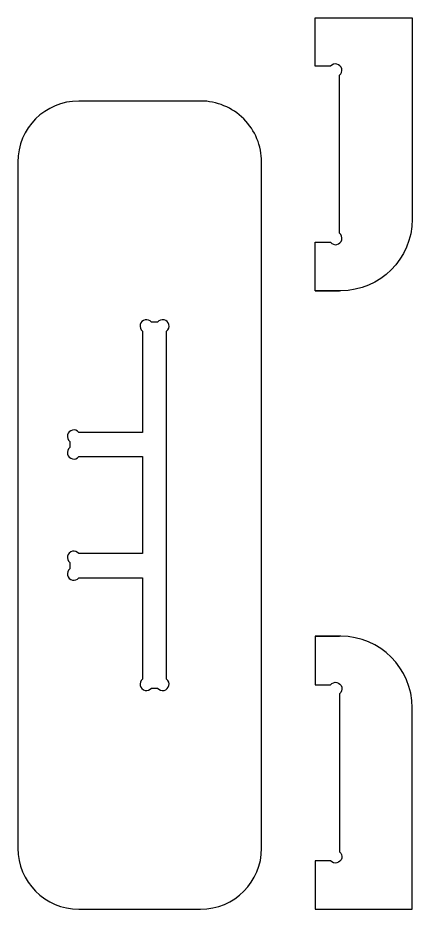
# Model space of a CAD drawing. Extents: x 0.2 to 12, y 0.1 to 9.6.
# Drawn here: x 0.21 to 4.06, y 0.13 to 8.82 of the extents above; entities that cross this region are included whole.
import ezdxf

# ---------------------------------------------------------------- set-up
doc = ezdxf.new("R2010")
doc.units = 0
doc.header["$MEASUREMENT"] = 0
doc.layers.get('0').update_dxf_attribs({"color": 3, "linetype": 'CONTINUOUS'})

msp = doc.modelspace()

# ---------------------------------------------------------------- linework, layer by layer
at = {"linetype": 'Continuous'}
for points in [[(3.112544628077616, 6.157365007075232), (3.112544628077616, 6.629805007075232), (3.260497847826161, 6.629805007075232, 1.114434621195526), (3.348764628077617, 6.717280591003653), (3.348764628077617, 8.25677641961604, 1.114434621195526), (3.260497847826162, 8.344252003544462), (3.112544628077616, 8.344252003544462), (3.112544628077616, 8.81669200354446), (3.348764628077617, 8.81669200354446), (4.057424628077617, 8.81669200354446), (4.057424628077617, 6.853392345490212, -0.4142135623567372), (3.361397289619329, 6.157365007072029), (3.348764628077617, 6.157365007075232), (3.112544628077616, 6.157365007075232), (3.348764628077617, 6.157365007075232)], [(3.112544628077616, 2.791341217394368), (3.112544628077616, 2.318901217394368), (3.260497847826161, 2.318901217394368, -1.114434621195526), (3.348764628077617, 2.231425633465947), (3.348764628077617, 0.6919298048535621, -1.114434621195526), (3.260497847826162, 0.6044542209251417), (3.112544628077616, 0.6044542209251417), (3.112544628077616, 0.1320142209251416), (3.348764628077617, 0.1320142209251416), (4.057424628077617, 0.1320142209251416), (4.057424628077617, 2.095313878979388, 0.4142135623567372), (3.361397289619329, 2.79134121739757), (3.348764628077617, 2.791341217394368), (3.112544628077616, 2.791341217394368), (3.348764628077617, 2.791341217394368)]]:
    msp.add_lwpolyline(points, format="xyb", dxfattribs=at)
for points in [[(0.211903842637102, 7.411750069979441), (0.2119038426354678, 0.7262783718669034, 0.4142135623730951), (0.8061679935788642, 0.1320142209251416), (1.994696295466324, 0.1320142209235069, 0.4142135623730951), (2.588960446412023, 0.7262783718669032), (2.588960446412023, 7.411750069979441, 0.4142135623730951), (1.994696295466324, 8.006014220922834), (0.8061679935788642, 8.00601422092514, 0.4142135623730951)], [(0.7183013917353664, 4.690198636996719), (0.7183013917353668, 4.628929804853562, 1.114434621195524), (0.8065681719868218, 4.541454220925142), (1.426961391735365, 4.541454220925142), (1.426961391735365, 3.596574220925141), (0.8065681719868223, 3.59657422092514, 1.114434621195531), (0.7183013917353667, 3.50909863699672), (0.7183013917353667, 3.447829804853561, 1.114434621195524), (0.8065681719868214, 3.36035422092514), (1.426961391735365, 3.360354220925141), (1.426961391735365, 2.373697352020399, 1.114434621195524), (1.515228171986821, 2.286221768091979), (1.57491461148391, 2.286221768091979, 1.114434621195528), (1.663181391735365, 2.373697352020399), (1.663181391735365, 5.764331089825944, 1.114434621195519), (1.57491461148391, 5.851806673754365), (1.515228171986821, 5.851806673754365, 1.114434621195517), (1.426961391735365, 5.764331089825944), (1.426961391735365, 4.77767422092514), (0.8065681719868216, 4.77767422092514, 1.114434621195517)]]:
    msp.add_lwpolyline(points, format="xyb", close=True, dxfattribs=at)

doc.saveas('drawing.dxf')
